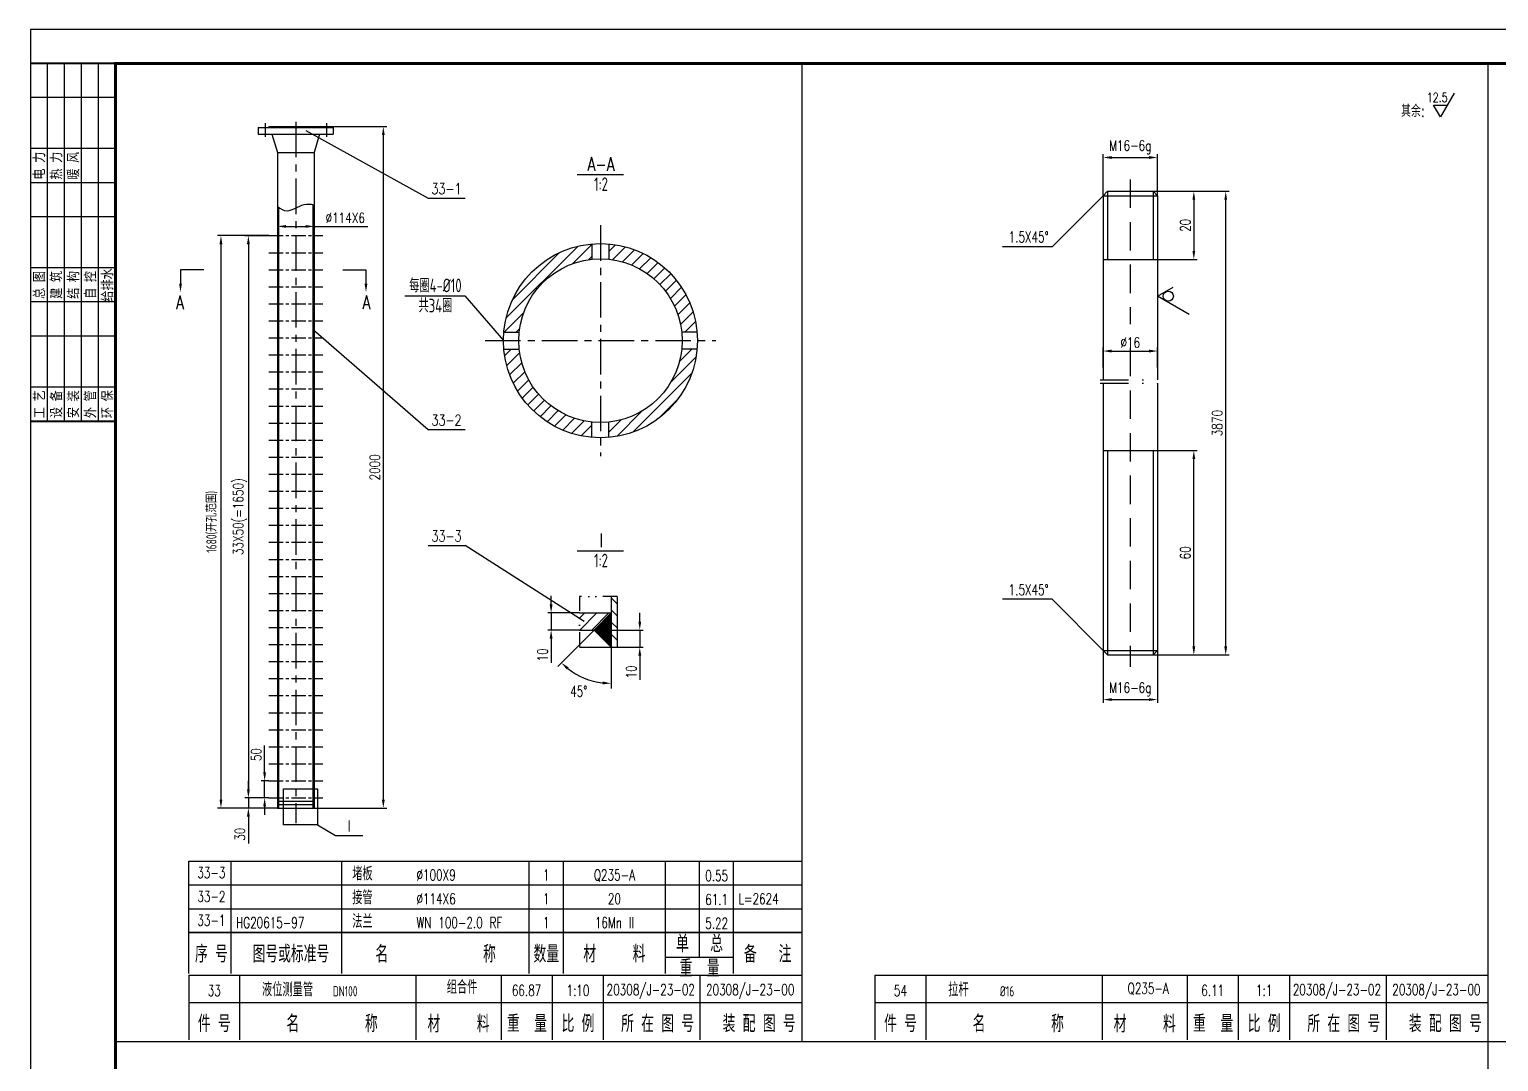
# Model space of a CAD drawing. Extents: x -28112 to -2231, y -2720 to 15724.
# Drawn here: x -14850 to -8378, y 1646 to 6190 of the extents above; entities that cross this region are included whole.
import ezdxf
from ezdxf.enums import TextEntityAlignment as Align

# ---------------------------------------------------------------- set-up
doc = ezdxf.new("R2010")
doc.units = 0
doc.header["$LTSCALE"] = 250
doc.header["$MEASUREMENT"] = 0
for name, pattern in [('CENTER', [2, 1.25, -0.25, 0.25, -0.25]), ('DASHED', [0.75, 0.5, -0.25]), ('DIVIDE', [1.25, 0.5, -0.25, 0, -0.25, 0, -0.25])]:
    doc.linetypes.add(name, pattern=pattern)
doc.layers.get('0').update_dxf_attribs({"linetype": 'CONTINUOUS'})
doc.layers.get('DEFPOINTS').update_dxf_attribs({"linetype": 'CONTINUOUS'})
for name, color, linetype in [('1', 7, 'CONTINUOUS'), ('2', 1, 'CONTINUOUS'), ('3', 7, 'CENTER'), ('4', 2, 'DASHED'), ('6', 2, 'DIVIDE')]:
    doc.layers.add(name, color=color, linetype=linetype)
doc.styles.add('HZ', font='isocp.shx', dxfattribs={"width": 0.75, "bigfont": 'hztxt.shx'})
doc.styles.add('HZ1', font='romans.shx', dxfattribs={"width": 0.7, "bigfont": 'hz1.shx'})
doc.styles.get("Standard").update_dxf_attribs({"font": 'txt.shx', "width": 0.75})
doc.styles.add('STYLE1', font='SimSun.ttf', dxfattribs={"width": 0.8})
doc.dimstyles.new('STANDARD$0', dxfattribs={"dimscale": 15, "dimtxt": 3, "dimasz": 2.5, "dimexe": 1, "dimexo": 0, "dimgap": 1, "dimtad": 1, "dimdec": 0, "dimzin": 0, "dimdsep": 46, "dimtxsty": 'Standard', "dimcen": 0.09, "dimclrd": 7, "dimclre": 7, "dimclrt": 7, "dimadec": 0, "dimazin": 0, "dimtfac": 1, "dimtdec": 0, "dimtmove": 0, "dimatfit": 2, "dimfxl": 0, "dimtolj": 1, "dimtzin": 0, "dimarcsym": 0})
doc.dimstyles.new('STANDARD$2', dxfattribs={"dimscale": 15, "dimtxt": 3.2, "dimasz": 2.5, "dimexe": 1.5, "dimexo": 0, "dimgap": 1.2, "dimtad": 2, "dimtih": 1, "dimtoh": 1, "dimdec": 0, "dimzin": 0, "dimdsep": 46, "dimtxsty": 'HZ1', "dimcen": 0, "dimclrd": 7, "dimclre": 7, "dimclrt": 7, "dimadec": 0, "dimazin": 0, "dimtfac": 1.6, "dimtdec": 0, "dimtmove": 0, "dimatfit": 0, "dimfxl": 0, "dimtolj": 1, "dimtzin": 0, "dimarcsym": 0})
pattern_1 = [(45, (-1441.07, 0), (-26.5165, 26.5165), [])]

# ---------------------------------------------------------------- blocks, each defined once
blk = doc.blocks.new('*D7')
at = {"color": 7, "linetype": 'ByBlock'}
for p, q in [((17454.6, 11031), (17629.4, 11031)), ((17614.4, 10168.5), (17614.4, 10993.5)), ((17434.6, 10131), (17629.4, 10131))]:
    blk.add_line(p, q, dxfattribs=at)
for points in [[(17608.2, 10993.5), (17620.7, 10993.5), (17614.4, 11031)], [(17608.2, 10168.5), (17620.7, 10168.5), (17614.4, 10131)]]:
    blk.add_solid(points, dxfattribs=at)
at = {"layer": 'DEFPOINTS', "color": 0, "linetype": 'ByBlock'}
for p in [(17454.6, 11031), (17614.4, 11031), (17434.6, 10131)]:
    blk.add_point(p, dxfattribs=at)
at = {"color": 7, "linetype": 'ByBlock', "insert": (17576.9, 10581), "char_height": 45, "attachment_point": 5, "rotation": 90}
blk.add_mtext('\\A1;60', dxfattribs=at)
blk = doc.blocks.new('*D183')
at = {"color": 7, "linetype": 'ByBlock'}
for p, q in [((-8459.7, 5477.5), (-8124.4, 5477.5)), ((-8139.4, 3473.6), (-8139.4, 5440)), ((-8459.7, 3436.1), (-8124.4, 3436.1))]:
    blk.add_line(p, q, dxfattribs=at)
for points in [[(-8145.6, 5440), (-8133.1, 5440), (-8139.4, 5477.5)], [(-8145.6, 3473.6), (-8133.1, 3473.6), (-8139.4, 3436.1)]]:
    blk.add_solid(points, dxfattribs=at)
at = {"layer": 'DEFPOINTS', "color": 0, "linetype": 'ByBlock'}
for p in [(-8459.7, 5477.5), (-8139.4, 5477.5), (-8459.7, 3436.1)]:
    blk.add_point(p, dxfattribs=at)
at = {"color": 7, "linetype": 'ByBlock', "insert": (-8176.9, 4456.8), "char_height": 45, "attachment_point": 5, "rotation": 90}
blk.add_mtext('\\A1;3870', dxfattribs=at)
blk = doc.blocks.new('*D176')
at = {"color": 7, "linetype": 'ByBlock'}
for p, q in [((-11429.1, 5455), (-11146.9, 5455)), ((-11161.9, 5417.5), (-11161.9, 2492.5)), ((-11466.6, 2455), (-11146.9, 2455))]:
    blk.add_line(p, q, dxfattribs=at)
for points in [[(-11168.1, 5417.5), (-11155.6, 5417.5), (-11161.9, 5455)], [(-11168.1, 2492.5), (-11155.6, 2492.5), (-11161.9, 2455)]]:
    blk.add_solid(points, dxfattribs=at)
at = {"layer": 'DEFPOINTS', "color": 0, "linetype": 'ByBlock'}
for p in [(-11429.1, 5455), (-11466.6, 2455), (-11161.9, 2455)]:
    blk.add_point(p, dxfattribs=at)
at = {"color": 7, "linetype": 'ByBlock', "insert": (-11199.4, 3955), "char_height": 45, "attachment_point": 5, "rotation": 90}
blk.add_mtext('\\A1;2000', dxfattribs=at)
blk = doc.blocks.new('*D220')
at = {"color": 7, "linetype": 'ByBlock'}
for p, q in [((-13795.3, 5282.1), (-14021.4, 5282.1)), ((-14006.4, 5244.6), (-14006.4, 2799.6)), ((-13757.8, 2762.1), (-14021.4, 2762.1))]:
    blk.add_line(p, q, dxfattribs=at)
for points in [[(-14012.6, 5244.6), (-14000.1, 5244.6), (-14006.4, 5282.1)], [(-14012.6, 2799.6), (-14000.1, 2799.6), (-14006.4, 2762.1)]]:
    blk.add_solid(points, dxfattribs=at)
at = {"layer": 'DEFPOINTS', "color": 0, "linetype": 'ByBlock'}
for p in [(-13795.3, 5282.1), (-14006.4, 2762.1), (-13757.8, 2762.1)]:
    blk.add_point(p, dxfattribs=at)
at = {"color": 7, "linetype": 'ByBlock', "insert": (-14046.1, 4022.1), "char_height": 45, "attachment_point": 5, "rotation": 90, "style": 'HZ'}
blk.add_mtext('\\A1;1680(开孔范围)', dxfattribs=at)
blk = doc.blocks.new('*D177')
at = {"color": 7, "linetype": 'ByBlock'}
for p, q in [((-15012.1, 5659), (-15117.3, 5659)), ((-15102.3, 5621.5), (-15102.3, 3221.5)), ((-15012.1, 3184), (-15117.3, 3184))]:
    blk.add_line(p, q, dxfattribs=at)
for points in [[(-15108.5, 5621.5), (-15096, 5621.5), (-15102.3, 5659)], [(-15108.5, 3221.5), (-15096, 3221.5), (-15102.3, 3184)]]:
    blk.add_solid(points, dxfattribs=at)
at = {"layer": 'DEFPOINTS', "color": 0, "linetype": 'ByBlock'}
for p in [(-15012.1, 5659), (-15102.3, 3184), (-15012.1, 3184)]:
    blk.add_point(p, dxfattribs=at)
at = {"color": 7, "linetype": 'ByBlock', "insert": (-15139.8, 4421.5), "char_height": 45, "attachment_point": 5, "rotation": 90}
blk.add_mtext('\\A1;33X50(=1650)', dxfattribs=at)
blk = doc.blocks.new('*D178')
at = {"color": 7, "linetype": 'ByBlock'}
for p, q in [((-15102.3, 3221.5), (-15102.3, 3259)), ((-15012.1, 3184), (-15117.3, 3184)), ((-15102.3, 3184), (-15102.3, 3139)), ((-14974.6, 3139), (-15117.3, 3139)), ((-15102.3, 3101.5), (-15102.3, 2983.4))]:
    blk.add_line(p, q, dxfattribs=at)
for points in [[(-15108.5, 3221.5), (-15096, 3221.5), (-15102.3, 3184)], [(-15108.5, 3101.5), (-15096, 3101.5), (-15102.3, 3139)]]:
    blk.add_solid(points, dxfattribs=at)
at = {"layer": 'DEFPOINTS', "color": 0, "linetype": 'ByBlock'}
for p in [(-15012.1, 3184), (-15102.3, 3139), (-14974.6, 3139)]:
    blk.add_point(p, dxfattribs=at)
at = {"color": 7, "linetype": 'ByBlock', "insert": (-15139.8, 3023.7), "char_height": 45, "attachment_point": 5, "rotation": 90}
blk.add_mtext('\\A1;30', dxfattribs=at)
blk = doc.blocks.new('*D179')
at = {"color": 7, "linetype": 'ByBlock'}
for p, q in [((-15030.7, 3296.5), (-15030.7, 3414.6)), ((-15012.1, 3259), (-15045.7, 3259)), ((-15030.7, 3184), (-15030.7, 3259)), ((-15012.1, 3184), (-15045.7, 3184)), ((-15030.7, 3146.5), (-15030.7, 3109))]:
    blk.add_line(p, q, dxfattribs=at)
for points in [[(-15036.9, 3296.5), (-15024.4, 3296.5), (-15030.7, 3259)], [(-15036.9, 3146.5), (-15024.4, 3146.5), (-15030.7, 3184)]]:
    blk.add_solid(points, dxfattribs=at)
at = {"layer": 'DEFPOINTS', "color": 0, "linetype": 'ByBlock'}
for p in [(-15030.7, 3259), (-15012.1, 3259), (-15012.1, 3184)]:
    blk.add_point(p, dxfattribs=at)
at = {"color": 7, "linetype": 'ByBlock', "insert": (-15068.2, 3374.3), "char_height": 45, "attachment_point": 5, "rotation": 90}
blk.add_mtext('\\A1;50', dxfattribs=at)
blk = doc.blocks.new('*D6')
at = {"color": 7, "linetype": 'ByBlock'}
for p, q in [((17214.6, 10151), (17214.6, 9919.6)), ((17454.6, 10151), (17454.6, 9919.6)), ((17252.1, 9934.6), (17417.1, 9934.6))]:
    blk.add_line(p, q, dxfattribs=at)
for points in [[(17252.1, 9940.9), (17252.1, 9928.4), (17214.6, 9934.6)], [(17417.1, 9940.9), (17417.1, 9928.4), (17454.6, 9934.6)]]:
    blk.add_solid(points, dxfattribs=at)
at = {"layer": 'DEFPOINTS', "color": 0, "linetype": 'ByBlock'}
for p in [(17214.6, 10151), (17454.6, 10151), (17454.6, 9934.6)]:
    blk.add_point(p, dxfattribs=at)
at = {"color": 7, "linetype": 'ByBlock', "insert": (17334.6, 9979.6), "char_height": 45, "attachment_point": 5}
blk.add_mtext('\\A1;M16-6g', dxfattribs=at)
blk = doc.blocks.new('*D629')
at = {"color": 7, "linetype": 'ByBlock'}
for p, q in [((-13757.8, 5412), (-13757.8, 5307.8)), ((-13595.8, 5412), (-13595.8, 5307.8)), ((-13720.3, 5322.8), (-13633.3, 5322.8)), ((-13595.8, 5322.8), (-13359.6, 5322.8))]:
    blk.add_line(p, q, dxfattribs=at)
for points in [[(-13720.3, 5329), (-13720.3, 5316.5), (-13757.8, 5322.8)], [(-13633.3, 5329), (-13633.3, 5316.5), (-13595.8, 5322.8)]]:
    blk.add_solid(points, dxfattribs=at)
at = {"layer": 'DEFPOINTS', "color": 0, "linetype": 'ByBlock'}
for p in [(-13757.8, 5412), (-13595.8, 5412), (-13595.8, 5322.8)]:
    blk.add_point(p, dxfattribs=at)
at = {"color": 7, "linetype": 'ByBlock', "insert": (-13458.9, 5360.3), "char_height": 45, "attachment_point": 5}
blk.add_mtext('\\A1;∅114X6', dxfattribs=at)
blk = doc.blocks.new('TJ4')
for p, q in [((-2000, -10500), (-2000, 0)), ((-1500, -10500), (-1500, 0)), ((-1000, -10500), (-1000, 0)), ((-500, -10500), (-500, 0)), ((0, -1000), (-2500, -1000)), ((0, -2500), (-2500, -2500)), ((0, -3500), (-2500, -3500)), ((0, -4500), (-2500, -4500)), ((0, -6000), (-2500, -6000)), ((0, -7000), (-2500, -7000)), ((0, -8000), (-2500, -8000)), ((0, -9500), (-2500, -9500))]:
    blk.add_line(p, q)
at = {"const_width": 60}
for points in [[(0, 0), (-2500, 0)], [(0, -10500), (-2500, -10500)]]:
    blk.add_lwpolyline(points, dxfattribs=at)
at = {"style": 'STYLE1', "width": 0.8}
for s, p in [('电 力', (-2250, -3000)), ('热 力', (-1750, -3000)), ('暖 风', (-1250, -3000)), ('给排水', (-250, -6500)), ('总 图', (-2250, -6500)), ('建 筑', (-1750, -6500)), ('结 构', (-1250, -6500)), ('自 控', (-750, -6500)), ('工 艺', (-2250, -10000)), ('设 备', (-1750, -10000)), ('安 装', (-1250, -10000)), ('外 管', (-750, -10000)), ('环 保', (-250, -10000))]:
    blk.add_text(s, height=300, rotation=90, dxfattribs=at).set_placement(p, align=Align.MIDDLE)
blk = doc.blocks.new('*D5')
at = {"color": 7, "linetype": 'ByBlock'}
for p, q in [((17214.6, 11396.2), (17214.6, 11483.9)), ((17252.1, 11468.9), (17417.1, 11468.9)), ((17454.6, 11396.2), (17454.6, 11483.9))]:
    blk.add_line(p, q, dxfattribs=at)
for points in [[(17252.1, 11475.2), (17252.1, 11462.7), (17214.6, 11468.9)], [(17417.1, 11475.2), (17417.1, 11462.7), (17454.6, 11468.9)]]:
    blk.add_solid(points, dxfattribs=at)
at = {"layer": 'DEFPOINTS', "color": 0, "linetype": 'ByBlock'}
for p in [(17454.6, 11468.9), (17214.6, 11396.2), (17454.6, 11396.2)]:
    blk.add_point(p, dxfattribs=at)
at = {"color": 7, "linetype": 'ByBlock', "insert": (17334.6, 11506.4), "char_height": 45, "attachment_point": 5}
blk.add_mtext('\\A1;∅16', dxfattribs=at)
blk = doc.blocks.new('*D9')
at = {"color": 7, "linetype": 'ByBlock'}
for p, q in [((17434.6, 12172.4), (17629.4, 12172.4)), ((17614.4, 12134.9), (17614.4, 11909.9)), ((17454.6, 11872.4), (17629.4, 11872.4))]:
    blk.add_line(p, q, dxfattribs=at)
for points in [[(17608.2, 12134.9), (17620.7, 12134.9), (17614.4, 12172.4)], [(17608.2, 11909.9), (17620.7, 11909.9), (17614.4, 11872.4)]]:
    blk.add_solid(points, dxfattribs=at)
at = {"layer": 'DEFPOINTS', "color": 0, "linetype": 'ByBlock'}
for p in [(17434.6, 12172.4), (17454.6, 11872.4), (17614.4, 11872.4)]:
    blk.add_point(p, dxfattribs=at)
at = {"color": 7, "linetype": 'ByBlock', "insert": (17576.9, 12022.4), "char_height": 45, "attachment_point": 5, "rotation": 90}
blk.add_mtext('\\A1;20', dxfattribs=at)
blk = doc.blocks.new('*D8')
at = {"color": 7, "linetype": 'ByBlock'}
for p, q in [((17214.6, 12152.4), (17214.6, 12336.1)), ((17252.1, 12321.1), (17417.1, 12321.1)), ((17454.6, 12152.4), (17454.6, 12336.1))]:
    blk.add_line(p, q, dxfattribs=at)
for points in [[(17252.1, 12327.3), (17252.1, 12314.8), (17214.6, 12321.1)], [(17417.1, 12327.3), (17417.1, 12314.8), (17454.6, 12321.1)]]:
    blk.add_solid(points, dxfattribs=at)
at = {"layer": 'DEFPOINTS', "color": 0, "linetype": 'ByBlock'}
for p in [(17454.6, 12321.1), (17214.6, 12152.4), (17454.6, 12152.4)]:
    blk.add_point(p, dxfattribs=at)
at = {"color": 7, "linetype": 'ByBlock', "insert": (17334.6, 12366.1), "char_height": 45, "attachment_point": 5}
blk.add_mtext('\\A1;M16-6g', dxfattribs=at)
blk = doc.blocks.new('*D180')
at = {"color": 7, "linetype": 'ByBlock'}
for p, q in [((-10921.6, 3545.9), (-11081.8, 3385.7)), ((-10846.6, 3470.9), (-10846.6, 3288.3))]:
    blk.add_line(p, q, dxfattribs=at)
blk.add_arc((-10846.6, 3620.9), 310.1, 231.93183, 263.06817, dxfattribs=at)
for points in [[(-11042, 3372.1), (-11033.7, 3381.5), (-11065.9, 3401.6)], [(-10883.6, 3319.3), (-10884.4, 3306.8), (-10846.6, 3310.8)]]:
    blk.add_solid(points, dxfattribs=at)
at = {"layer": 'DEFPOINTS', "color": 0, "linetype": 'ByBlock'}
for p in [(-10846.6, 3693), (-10846.6, 3620.9), (-10921.6, 3545.9), (-10846.6, 3470.9), (-11001.7, 3352.3)]:
    blk.add_point(p, dxfattribs=at)
at = {"color": 7, "linetype": 'ByBlock', "insert": (-10989.5, 3275.8), "char_height": 48, "attachment_point": 5, "style": 'HZ1'}
blk.add_mtext('\\A1;45°', dxfattribs=at)
blk = doc.blocks.new('*D181')
at = {"color": 7, "linetype": 'ByBlock'}
for p, q in [((-11111, 3658.4), (-11111, 3695.9)), ((-10986, 3620.9), (-11126, 3620.9)), ((-11111, 3620.9), (-11111, 3545.9)), ((-10986, 3545.9), (-11126, 3545.9)), ((-11111, 3508.4), (-11111, 3401.6))]:
    blk.add_line(p, q, dxfattribs=at)
for points in [[(-11117.3, 3658.4), (-11104.8, 3658.4), (-11111, 3620.9)], [(-11117.3, 3508.4), (-11104.8, 3508.4), (-11111, 3545.9)]]:
    blk.add_solid(points, dxfattribs=at)
at = {"layer": 'DEFPOINTS', "color": 0, "linetype": 'ByBlock'}
for p in [(-10986, 3620.9), (-11111, 3545.9), (-10986, 3545.9)]:
    blk.add_point(p, dxfattribs=at)
at = {"color": 7, "linetype": 'ByBlock', "insert": (-11148.5, 3436.3), "char_height": 45, "attachment_point": 5, "rotation": 90}
blk.add_mtext('\\A1;10', dxfattribs=at)
blk = doc.blocks.new('*D182')
at = {"color": 7, "linetype": 'ByBlock'}
for p, q in [((-10720.5, 3583.4), (-10720.5, 3620.9)), ((-10921.6, 3545.9), (-10705.5, 3545.9)), ((-10720.5, 3545.9), (-10720.5, 3470.9)), ((-10846.6, 3470.9), (-10705.5, 3470.9)), ((-10720.5, 3433.4), (-10720.5, 3326.6))]:
    blk.add_line(p, q, dxfattribs=at)
for points in [[(-10726.7, 3583.4), (-10714.2, 3583.4), (-10720.5, 3545.9)], [(-10726.7, 3433.4), (-10714.2, 3433.4), (-10720.5, 3470.9)]]:
    blk.add_solid(points, dxfattribs=at)
at = {"layer": 'DEFPOINTS', "color": 0, "linetype": 'ByBlock'}
for p in [(-10921.6, 3545.9), (-10846.6, 3470.9), (-10720.5, 3470.9)]:
    blk.add_point(p, dxfattribs=at)
at = {"color": 7, "linetype": 'ByBlock', "insert": (-10758, 3361.3), "char_height": 45, "attachment_point": 5, "rotation": 90}
blk.add_mtext('\\A1;10', dxfattribs=at)

msp = doc.modelspace()

# ---------------------------------------------------------------- hatches: boundary and pattern name
at = {"layer": '1'}
h = msp.add_hatch(dxfattribs=at)
h.set_pattern_fill('ANSI31', color=0, scale=300, style=0)
h.set_pattern_definition(pattern_1)
h.paths.add_polyline_path([(-12760.7, 4857.3), (-12692.9, 4857.3, -0.354323), (-12372.3, 5177.8), (-12372.3, 5245.6, 0.36365)])
h.paths.add_polyline_path([(-11976.8, 4857.3), (-11909, 4857.3, 0.36365), (-12297.3, 5245.6), (-12297.3, 5177.8, -0.354323)])
h.paths.add_polyline_path([(-12297.3, 4461.7), (-12297.3, 4393.9, 0.36365), (-11909, 4782.3), (-11976.8, 4782.3, -0.354323)])
h.paths.add_polyline_path([(-12692.9, 4782.3), (-12760.7, 4782.3, 0.36365), (-12372.3, 4393.9), (-12372.3, 4461.7, -0.354323)])
h = msp.add_hatch(dxfattribs=at)
h.set_pattern_fill('ANSI31', color=0, scale=300, angle=90, style=0)
h.set_pattern_definition([(135, (-1441.07, 0), (-26.5165, -26.5165), [])])
h.paths.add_polyline_path([(-12287.6, 3470.9), (-12261.4, 3470.9), (-12261.4, 3693), (-12287.6, 3693)])
h = msp.add_hatch(dxfattribs=at)
h.set_pattern_fill('ANSI31', color=0, scale=300, style=0)
h.set_pattern_definition(pattern_1)
h.paths.add_polyline_path([(-12427, 3620.9), (-12427, 3545.9), (-12362.6, 3545.9), (-12287.6, 3620.9)])
h = msp.add_hatch(dxfattribs=at)
h.set_pattern_fill('ANSI37', color=0, scale=15, angle=90, style=0)
h.set_pattern_definition([(135, (-1441.071, 0), (-1.3258252, -1.3258252), []), (225, (-1441.071, 0), (1.3258252, -1.3258252), [])])
h.paths.add_polyline_path([(-12287.6, 3620.9), (-12362.6, 3545.9), (-12287.6, 3470.9)])

# ---------------------------------------------------------------- linework, layer by layer
for p, q in [((-2230.7, 6190.1), (-14845.7, 6190.1)), ((-14845.7, 6190.1), (-14845.7, -2719.9))]:
    msp.add_line(p, q)
at = {"color": 7, "linetype": 'ByBlock'}
for p, q in [((-14184.6, 5132.1), (-14184.6, 5071.1)), ((-13367.5, 5132.1), (-13367.5, 5071.1))]:
    msp.add_line(p, q, dxfattribs=at)
at = {"const_width": 13.5}
msp.add_lwpolyline([(-2380.7, -2569.9), (-2380.7, 6040.1), (-14470.7, 6040.1), (-14470.7, -2569.9)], dxfattribs=at)
at = {"color": 7, "linetype": 'ByBlock'}
for points in [[(-14190.8, 5071.1), (-14178.3, 5071.1), (-14184.6, 5033.6)], [(-13361.3, 5071.1), (-13373.8, 5071.1), (-13367.5, 5033.6)]]:
    msp.add_solid(points, dxfattribs=at)
at = {"layer": '1', "color": 1}
for p, q in [((-11448.2, 6040.1), (-11448.2, 1735.1)), ((-8425.7, 6040.1), (-8425.7, -2569.9)), ((-12372.3, 5245.6), (-12372.3, 5177.8)), ((-12297.3, 5245.6), (-12297.3, 5177.8)), ((-12760.7, 4857.3), (-12692.9, 4857.3)), ((-11909, 4857.3), (-11976.8, 4857.3)), ((-12760.7, 4782.3), (-12692.9, 4782.3)), ((-11909, 4782.3), (-11976.8, 4782.3)), ((-12372.3, 4393.9), (-12372.3, 4461.7)), ((-12297.3, 4393.9), (-12297.3, 4461.7)), ((-14470.7, 1735.1), (-2380.7, 1735.1))]:
    msp.add_line(p, q, dxfattribs=at)
at = {"layer": '1', "color": 0, "linetype": 'CENTER', "ltscale": 0.5}
for p, q in [((-13676.8, 5783.3), (-13676.8, 2695.6)), ((-12334.8, 5327.6), (-12334.8, 4311.9)), ((-12842.7, 4819.8), (-11827, 4819.8))]:
    msp.add_line(p, q, dxfattribs=at)
at = {"layer": '1', "color": 0}
for p, q in [((-13632.3, 5745.5), (-13093.7, 5447.3)), ((-14081.9, 5132.1), (-14184.6, 5132.1)), ((-13470.2, 5132.1), (-13367.5, 5132.1)), ((-13196.1, 5017.2), (-12931.5, 5017.2)), ((-12931.5, 5017.2), (-12762.3, 4819.8)), ((-13598.6, 4867.3), (-13093.7, 4428.4)), ((-12406.4, 3583.8), (-12931.1, 3918.1)), ((-13581.8, 2687.9), (-13501.4, 2641.5)), ((-13501.4, 2641.5), (-13381.4, 2641.5))]:
    msp.add_line(p, q, dxfattribs=at)
at = {"layer": '1'}
for p, q in [((-10120.7, 5457.5), (-10345.7, 5232.5)), ((-10100.7, 5477.5), (-10100.7, 5177.5)), ((-9900.7, 5477.5), (-9900.7, 5177.5)), ((-10345.7, 5232.5), (-10563.5, 5232.5)), ((-9880.7, 5015.4), (-9811.5, 5055.4)), ((-9742.2, 4935.4), (-9880.7, 5015.4)), ((-10100.7, 4336.1), (-10100.7, 3436.1)), ((-9900.7, 4336.1), (-9900.7, 3436.1)), ((-10345.7, 3681.1), (-10563.5, 3681.1)), ((-10120.7, 3456.1), (-10345.7, 3681.1)), ((-14148.2, 2528.6), (-11448.2, 2528.6)), ((-13961.1, 2033.6), (-13961.1, 2528.6)), ((-13473.2, 2033.6), (-13473.2, 2528.6)), ((-12648.2, 2033.6), (-12648.2, 2528.6)), ((-12498.2, 2033.6), (-12498.2, 2528.6)), ((-12048.2, 2033.6), (-12048.2, 2528.6)), ((-11898.2, 2213.6), (-11898.2, 2528.6)), ((-11748.2, 2033.6), (-11748.2, 2528.6)), ((-14148.2, 2423.6), (-11448.2, 2423.6)), ((-14148.2, 2318.6), (-11448.2, 2318.6)), ((-14148.2, 2213.6), (-11448.2, 2213.6)), ((-11898.2, 2105.2), (-11898.2, 2213.6)), ((-12048.2, 2105.2), (-11748.2, 2105.2)), ((-13923.2, 1741.8), (-13923.2, 2026.9)), ((-13146.1, 1741.8), (-13146.1, 2026.9)), ((-12771.1, 1741.8), (-12771.1, 2026.9)), ((-12546.1, 1741.8), (-12546.1, 2026.9)), ((-12321.1, 1741.8), (-12321.1, 2026.9)), ((-11895.5, 1741.8), (-11895.5, 2026.9)), ((-10900.7, 1741.8), (-10900.7, 2026.9)), ((-10123.6, 1741.8), (-10123.6, 2026.9)), ((-9748.6, 1741.8), (-9748.6, 2026.9)), ((-9523.6, 1741.8), (-9523.6, 2026.9)), ((-9298.6, 1741.8), (-9298.6, 2026.9)), ((-8873, 1741.8), (-8873, 2026.9))]:
    msp.add_line(p, q, dxfattribs=at)
at = {"layer": '1', "color": 0, "linetype": 'CENTER', "ltscale": 0.2}
for p, q in [((-13795.3, 5282.1), (-13558.3, 5282.1)), ((-13795.3, 5207.1), (-13558.3, 5207.1)), ((-13795.3, 5132.1), (-13558.3, 5132.1)), ((-13795.3, 5057.1), (-13558.3, 5057.1)), ((-13795.3, 4982.1), (-13558.3, 4982.1)), ((-13795.3, 4907.1), (-13558.3, 4907.1)), ((-13795.3, 4832.1), (-13558.3, 4832.1)), ((-13795.3, 4757.1), (-13558.3, 4757.1)), ((-13795.3, 4682.1), (-13558.3, 4682.1)), ((-13795.3, 4607.1), (-13558.3, 4607.1)), ((-13795.3, 4532.1), (-13558.3, 4532.1)), ((-13795.3, 4457.1), (-13558.3, 4457.1)), ((-13795.3, 4382.1), (-13558.3, 4382.1)), ((-13795.3, 4307.1), (-13558.3, 4307.1)), ((-13795.3, 4232.1), (-13558.3, 4232.1)), ((-13795.3, 4157.1), (-13558.3, 4157.1)), ((-13795.3, 4082.1), (-13558.3, 4082.1)), ((-13795.3, 4007.1), (-13558.3, 4007.1)), ((-13795.3, 3932.1), (-13558.3, 3932.1)), ((-13795.3, 3857.1), (-13558.3, 3857.1)), ((-13795.3, 3782.1), (-13558.3, 3782.1)), ((-13795.3, 3707.1), (-13558.3, 3707.1)), ((-13795.3, 3632.1), (-13558.3, 3632.1)), ((-13795.3, 3557.1), (-13558.3, 3557.1)), ((-13795.3, 3482.1), (-13558.3, 3482.1)), ((-13795.3, 3407.1), (-13558.3, 3407.1)), ((-13795.3, 3332.1), (-13558.3, 3332.1)), ((-13795.3, 3257.1), (-13558.3, 3257.1)), ((-13795.3, 3182.1), (-13558.3, 3182.1)), ((-13795.3, 3107.1), (-13558.3, 3107.1)), ((-13795.3, 3032.1), (-13558.3, 3032.1)), ((-13795.3, 2957.1), (-13558.3, 2957.1)), ((-13795.3, 2882.1), (-13558.3, 2882.1)), ((-13795.3, 2807.1), (-13558.3, 2807.1))]:
    msp.add_line(p, q, dxfattribs=at)
at = {"layer": '1'}
msp.add_lwpolyline([(-8574.6, 5908.7), (-8634.6, 5804.8), (-8664.6, 5856.7), (-8604.6, 5856.7)], dxfattribs=at)
at = {"layer": '1', "color": 0, "linetype": 'DIVIDE', "ltscale": 0.5}
msp.add_lwpolyline([(-12261.4, 3693), (-12427, 3693), (-12427, 3470.9)], dxfattribs=at)
at = {"layer": '1', "color": 0}
msp.add_lwpolyline([(-13730.4, 2846.2), (-13581.8, 2846.2), (-13581.8, 2687.9), (-13730.4, 2687.9)], close=True, dxfattribs=at)
at = {"layer": '1', "color": 1}
for radius in [427.5, 360]:
    msp.add_circle((-12334.8, 4819.8), radius, dxfattribs=at)
at = {"layer": '1'}
msp.add_circle((-9833.4, 5015.4), 22.4, dxfattribs=at)
at = {"layer": '1', "color": 0}
msp.add_open_spline([(-13757.8, 5410.4), (-13744, 5399.8), (-13706.7, 5379.2), (-13650.9, 5424.4), (-13610.5, 5421.6), (-13595.8, 5417.8)], degree=3, knots=[18.303468, 18.303468, 18.303468, 18.303468, 50.692737, 104.158021, 134.573924, 134.573924, 134.573924, 134.573924], dxfattribs=at)
at = {"layer": '2'}
for p, q in [((-13795.3, 5762.1), (-13558.3, 5762.1)), ((-13795.3, 5762.1), (-13795.3, 5757.6)), ((-13558.3, 5762.1), (-13558.3, 5757.6)), ((-13841.8, 5757.6), (-13511.8, 5757.6)), ((-13841.8, 5757.6), (-13841.8, 5729.1)), ((-13841.8, 5729.1), (-13511.8, 5729.1)), ((-13781.8, 5729.1), (-13757.8, 5648.1)), ((-13571.8, 5729.1), (-13595.8, 5648.1)), ((-13511.8, 5757.6), (-13511.8, 5729.1)), ((-13757.8, 5648.1), (-13757.8, 2762.1)), ((-13757.8, 5648.1), (-13595.8, 5648.1)), ((-13595.8, 5648.1), (-13595.8, 2762.1)), ((-12437.2, 5551.3), (-12233.1, 5551.3)), ((-13093.7, 5447.3), (-12931.1, 5447.3)), ((-10100.7, 5477.5), (-10120.7, 5457.5)), ((-10120.7, 5457.5), (-10120.7, 4648)), ((-10120.7, 5457.5), (-9880.7, 5457.5)), ((-10100.7, 5477.5), (-9900.7, 5477.5)), ((-9900.7, 5477.5), (-9880.7, 5457.5)), ((-9880.7, 5457.5), (-9880.7, 4648)), ((-13752.6, 5406.5), (-13752.6, 2762.1)), ((-13601.1, 5419.1), (-13601.1, 2762.1)), ((-13757.8, 5289.6), (-13752.6, 5289.6)), ((-13757.8, 5274.6), (-13752.6, 5274.6)), ((-13601.1, 5289.6), (-13595.8, 5289.6)), ((-13601.1, 5274.6), (-13595.8, 5274.6)), ((-13757.8, 5214.6), (-13752.6, 5214.6)), ((-13757.8, 5199.6), (-13752.6, 5199.6)), ((-13601.1, 5214.6), (-13595.8, 5214.6)), ((-13601.1, 5199.6), (-13595.8, 5199.6)), ((-10120.7, 5177.5), (-9880.7, 5177.5)), ((-13757.8, 5139.6), (-13752.6, 5139.6)), ((-13757.8, 5124.6), (-13752.6, 5124.6)), ((-13601.1, 5139.6), (-13595.8, 5139.6)), ((-13601.1, 5124.6), (-13595.8, 5124.6)), ((-13757.8, 5064.6), (-13752.6, 5064.6)), ((-13757.8, 5049.6), (-13752.6, 5049.6)), ((-13601.1, 5064.6), (-13595.8, 5064.6)), ((-13601.1, 5049.6), (-13595.8, 5049.6)), ((-13757.8, 4989.6), (-13752.6, 4989.6)), ((-13601.1, 4989.6), (-13595.8, 4989.6)), ((-13757.8, 4974.6), (-13752.6, 4974.6)), ((-13601.1, 4974.6), (-13595.8, 4974.6)), ((-13757.8, 4914.6), (-13752.6, 4914.6)), ((-13757.8, 4899.6), (-13752.6, 4899.6)), ((-13601.1, 4914.6), (-13595.8, 4914.6)), ((-13601.1, 4899.6), (-13595.8, 4899.6)), ((-13757.8, 4839.6), (-13752.6, 4839.6)), ((-13757.8, 4824.6), (-13752.6, 4824.6)), ((-13601.1, 4839.6), (-13595.8, 4839.6)), ((-13601.1, 4824.6), (-13595.8, 4824.6)), ((-13757.8, 4764.6), (-13752.6, 4764.6)), ((-13757.8, 4749.6), (-13752.6, 4749.6)), ((-13601.1, 4764.6), (-13595.8, 4764.6)), ((-13601.1, 4749.6), (-13595.8, 4749.6)), ((-13757.8, 4689.6), (-13752.6, 4689.6)), ((-13757.8, 4674.6), (-13752.6, 4674.6)), ((-13601.1, 4689.6), (-13595.8, 4689.6)), ((-13601.1, 4674.6), (-13595.8, 4674.6)), ((-13757.8, 4614.6), (-13752.6, 4614.6)), ((-13757.8, 4599.6), (-13752.6, 4599.6)), ((-13601.1, 4614.6), (-13595.8, 4614.6)), ((-13601.1, 4599.6), (-13595.8, 4599.6)), ((-10120.7, 4632.3), (-10120.7, 3456.1)), ((-9880.7, 4632.3), (-9880.7, 3456.1)), ((-13757.8, 4539.6), (-13752.6, 4539.6)), ((-13601.1, 4539.6), (-13595.8, 4539.6)), ((-13757.8, 4524.6), (-13752.6, 4524.6)), ((-13601.1, 4524.6), (-13595.8, 4524.6)), ((-13757.8, 4464.6), (-13752.6, 4464.6)), ((-13757.8, 4449.6), (-13752.6, 4449.6)), ((-13601.1, 4464.6), (-13595.8, 4464.6)), ((-13601.1, 4449.6), (-13595.8, 4449.6)), ((-13093.7, 4428.4), (-12931.1, 4428.4)), ((-13757.8, 4389.6), (-13752.6, 4389.6)), ((-13757.8, 4374.6), (-13752.6, 4374.6)), ((-13601.1, 4389.6), (-13595.8, 4389.6)), ((-13601.1, 4374.6), (-13595.8, 4374.6)), ((-10120.7, 4336.1), (-9880.7, 4336.1)), ((-13757.8, 4314.6), (-13752.6, 4314.6)), ((-13757.8, 4299.6), (-13752.6, 4299.6)), ((-13601.1, 4314.6), (-13595.8, 4314.6)), ((-13601.1, 4299.6), (-13595.8, 4299.6)), ((-13757.8, 4239.6), (-13752.6, 4239.6)), ((-13757.8, 4224.6), (-13752.6, 4224.6)), ((-13601.1, 4239.6), (-13595.8, 4239.6)), ((-13601.1, 4224.6), (-13595.8, 4224.6)), ((-13757.8, 4164.6), (-13752.6, 4164.6)), ((-13757.8, 4149.6), (-13752.6, 4149.6)), ((-13601.1, 4164.6), (-13595.8, 4164.6)), ((-13601.1, 4149.6), (-13595.8, 4149.6)), ((-13757.8, 4089.6), (-13752.6, 4089.6)), ((-13601.1, 4089.6), (-13595.8, 4089.6)), ((-13757.8, 4074.6), (-13752.6, 4074.6)), ((-13757.8, 4014.6), (-13752.6, 4014.6)), ((-13601.1, 4074.6), (-13595.8, 4074.6)), ((-13601.1, 4014.6), (-13595.8, 4014.6)), ((-13757.8, 3999.6), (-13752.6, 3999.6)), ((-13601.1, 3999.6), (-13595.8, 3999.6)), ((-13757.8, 3939.6), (-13752.6, 3939.6)), ((-13757.8, 3924.6), (-13752.6, 3924.6)), ((-13601.1, 3939.6), (-13595.8, 3939.6)), ((-13601.1, 3924.6), (-13595.8, 3924.6)), ((-13093.7, 3918.1), (-12931.1, 3918.1)), ((-12437.2, 3894.9), (-12233.1, 3894.9)), ((-13757.8, 3864.6), (-13752.6, 3864.6)), ((-13757.8, 3849.6), (-13752.6, 3849.6)), ((-13601.1, 3864.6), (-13595.8, 3864.6)), ((-13601.1, 3849.6), (-13595.8, 3849.6)), ((-13757.8, 3789.6), (-13752.6, 3789.6)), ((-13757.8, 3774.6), (-13752.6, 3774.6)), ((-13601.1, 3789.6), (-13595.8, 3789.6)), ((-13601.1, 3774.6), (-13595.8, 3774.6)), ((-13757.8, 3714.6), (-13752.6, 3714.6)), ((-13757.8, 3699.6), (-13752.6, 3699.6)), ((-13601.1, 3714.6), (-13595.8, 3714.6)), ((-13601.1, 3699.6), (-13595.8, 3699.6)), ((-12287.6, 3693), (-12287.6, 3470.9)), ((-12261.4, 3693), (-12261.4, 3470.9)), ((-13757.8, 3639.6), (-13752.6, 3639.6)), ((-13757.8, 3624.6), (-13752.6, 3624.6)), ((-13601.1, 3639.6), (-13595.8, 3639.6)), ((-13601.1, 3624.6), (-13595.8, 3624.6)), ((-13757.8, 3564.6), (-13752.6, 3564.6)), ((-13601.1, 3564.6), (-13595.8, 3564.6)), ((-12427, 3620.9), (-12287.6, 3620.9)), ((-12287.6, 3620.9), (-12362.6, 3545.9)), ((-13757.8, 3549.6), (-13752.6, 3549.6)), ((-13601.1, 3549.6), (-13595.8, 3549.6)), ((-12427, 3545.9), (-12362.6, 3545.9)), ((-12362.6, 3545.9), (-12287.6, 3470.9)), ((-13757.8, 3489.6), (-13752.6, 3489.6)), ((-13757.8, 3474.6), (-13752.6, 3474.6)), ((-13601.1, 3489.6), (-13595.8, 3489.6)), ((-13601.1, 3474.6), (-13595.8, 3474.6)), ((-12427, 3470.9), (-12261.4, 3470.9)), ((-10120.7, 3456.1), (-9880.7, 3456.1)), ((-10100.7, 3436.1), (-10120.7, 3456.1)), ((-10100.7, 3436.1), (-9900.7, 3436.1)), ((-9900.7, 3436.1), (-9880.7, 3456.1)), ((-13757.8, 3414.6), (-13752.6, 3414.6)), ((-13757.8, 3399.6), (-13752.6, 3399.6)), ((-13601.1, 3414.6), (-13595.8, 3414.6)), ((-13601.1, 3399.6), (-13595.8, 3399.6)), ((-13757.8, 3339.6), (-13752.6, 3339.6)), ((-13757.8, 3324.6), (-13752.6, 3324.6)), ((-13601.1, 3339.6), (-13595.8, 3339.6)), ((-13601.1, 3324.6), (-13595.8, 3324.6)), ((-13757.8, 3264.6), (-13752.6, 3264.6)), ((-13757.8, 3249.6), (-13752.6, 3249.6)), ((-13601.1, 3264.6), (-13595.8, 3264.6)), ((-13601.1, 3249.6), (-13595.8, 3249.6)), ((-13757.8, 3189.6), (-13752.6, 3189.6)), ((-13757.8, 3174.6), (-13752.6, 3174.6)), ((-13601.1, 3189.6), (-13595.8, 3189.6)), ((-13601.1, 3174.6), (-13595.8, 3174.6)), ((-13757.8, 3114.6), (-13752.6, 3114.6)), ((-13601.1, 3114.6), (-13595.8, 3114.6)), ((-13757.8, 3099.6), (-13752.6, 3099.6)), ((-13601.1, 3099.6), (-13595.8, 3099.6)), ((-13757.8, 3039.6), (-13752.6, 3039.6)), ((-13757.8, 3024.6), (-13752.6, 3024.6)), ((-13601.1, 3039.6), (-13595.8, 3039.6)), ((-13601.1, 3024.6), (-13595.8, 3024.6)), ((-13757.8, 2964.6), (-13752.6, 2964.6)), ((-13757.8, 2949.6), (-13752.6, 2949.6)), ((-13601.1, 2964.6), (-13595.8, 2964.6)), ((-13601.1, 2949.6), (-13595.8, 2949.6)), ((-13757.8, 2889.6), (-13752.6, 2889.6)), ((-13757.8, 2874.6), (-13752.6, 2874.6)), ((-13601.1, 2889.6), (-13595.8, 2889.6)), ((-13601.1, 2874.6), (-13595.8, 2874.6)), ((-13757.8, 2814.6), (-13752.6, 2814.6)), ((-13757.8, 2799.6), (-13752.6, 2799.6)), ((-13752.6, 2792.1), (-13601.1, 2792.1)), ((-13601.1, 2814.6), (-13595.8, 2814.6)), ((-13601.1, 2799.6), (-13595.8, 2799.6)), ((-13757.8, 2762.1), (-13595.8, 2762.1)), ((-13752.6, 2777.1), (-13601.1, 2777.1)), ((-14148.2, 2033.6), (-14148.2, 2528.6)), ((-11448.2, 2213.6), (-14148.2, 2213.6)), ((-14148.2, 2026.9), (-14148.2, 1741.8)), ((-14148.2, 2026.8), (-11448.2, 2026.8)), ((-14148.2, 2026.8), (-11448.2, 2026.8)), ((-14146.5, 2026.8), (-11448.2, 2026.8)), ((-11125.7, 2026.9), (-11125.7, 1741.8)), ((-11125.7, 2026.8), (-8425.7, 2026.8)), ((-11125.7, 2026.8), (-8425.7, 2026.8)), ((-11124, 2026.8), (-8425.7, 2026.8)), ((-14148.2, 1906.8), (-11448.2, 1906.8)), ((-11125.7, 1906.8), (-8425.7, 1906.8))]:
    msp.add_line(p, q, dxfattribs=at)
at = {"layer": '3'}
for p, q in [((-13811.8, 5777.7), (-13811.8, 5717.2)), ((-13541.8, 5777.7), (-13541.8, 5717.2))]:
    msp.add_line(p, q, dxfattribs=at)
at = {"layer": '4'}
for p, q in [((-10000.7, 5529.6), (-10000.7, 4893)), ((-10000.7, 4788.2), (-10000.7, 3383.5))]:
    msp.add_line(p, q, dxfattribs=at)
at = {"layer": '6'}
for p, q in [((-10133.8, 4648), (-9868.4, 4648)), ((-10133.8, 4632.3), (-9868.4, 4632.3))]:
    msp.add_line(p, q, dxfattribs=at)

# ---------------------------------------------------------------- block references
at = {"xscale": 0.15, "yscale": 0.15, "zscale": 0.15}
msp.add_blockref('TJ4', (-14470.7, 6040.1), dxfattribs=at)

# ---------------------------------------------------------------- texts
at = {"layer": '1'}
for s, height, style, width, p in [('12.5', 40.8, 'HZ1', 0.75, (-8649.1, 5870.1)), ('1:2', 60, 'HZ', 0.75, (-12332.3, 5478.6)), ('1.5X45%%d', 48, 'HZ1', 0.7, (-10448.8, 5252)), ('每圈4-%%C10', 60, 'HZ', 0.75, (-13061.7, 5032.9)), ('共34圈', 60, 'HZ', 0.75, (-13061.7, 4944.4)), ('1:2', 60, 'HZ', 0.75, (-12332.3, 3822.1)), ('1.5X45%%d', 48, 'HZ1', 0.7, (-10448.8, 3698.8)), ('组合件', 60, 'HZ', 0.75, (-12944.4, 1944.2))]:
    msp.add_text(s, height=height, dxfattribs=dict(at, style=style, width=width)).set_placement(p, align=Align.CENTER)
at = {"layer": '1', "style": 'HZ1', "width": 0.75}
msp.add_text('其余:', height=52.8, dxfattribs=at).set_placement((-8704.2, 5804.8), align=Align.RIGHT)
at = {"layer": '1'}
for s, height, width, p in [('A-A', 60, 0.75, (-12332.3, 5567)), ('I', 60, 0.75, (-12332.3, 3910.6)), ('33-3', 48, 0.7, (-14048.3, 2453.6)), ('1', 48, 0.7, (-12573.2, 2443.5)), ('Q235-A', 48, 0.7, (-12273.2, 2443.5)), ('33-2', 48, 0.7, (-14048.3, 2348.6)), ('1', 48, 0.7, (-12573.2, 2338.5)), ('20', 48, 0.7, (-12273.2, 2338.5)), ('33-1', 48, 0.7, (-14048.3, 2243.6)), ('1', 48, 0.7, (-12573.2, 2233.5)), ('16Mn II', 48, 0.7, (-12273.2, 2233.5)), ('33', 48, 0.7, (-14035.7, 1934.5)), ('54', 48, 0.7, (-11013.2, 1934.5)), ('Q235-A', 48, 0.7, (-9921.9, 1944.2))]:
    msp.add_text(s, height=height, dxfattribs=dict(at, width=width)).set_placement(p, align=Align.CENTER)
for s, height, width, p in [('33-1', 48, 0.75, (-13012.9, 5488.7)), ('A', 60, 0.75, (-14187.1, 4988.8)), ('A', 60, 0.75, (-13365.7, 4988.8)), ('33-2', 48, 0.75, (-13012.9, 4469.7)), ('33-3', 48, 0.75, (-13012.9, 3959.5)), ('I', 48, 0.75, (-13441.4, 2682.8)), ('0.55', 48, 0.7, (-11822.6, 2464.6)), ('61.1', 48, 0.7, (-11822.6, 2359.6)), ('5.22', 48, 0.7, (-11822.6, 2254.6)), ('66.87', 48, 0.7, (-12660.3, 1959.3)), ('1:10', 48, 0.7, (-12433.6, 1959.3)), ('20308/J-23-02', 48, 0.7, (-12113.1, 1959.3)), ('20308/J-23-00', 48, 0.7, (-11675.1, 1959.3)), ('6.11', 48, 0.7, (-9637.8, 1959.3)), ('1:1', 48, 0.7, (-9411.1, 1959.3)), ('20308/J-23-02', 48, 0.7, (-9090.6, 1959.3)), ('20308/J-23-00', 48, 0.7, (-8652.6, 1959.3))]:
    msp.add_text(s, height=height, dxfattribs=dict(at, width=width)).set_placement(p, align=Align.MIDDLE)
at = {"layer": '1', "style": 'HZ', "width": 0.75}
for s, height, p in [('堵板', 60, (-13428.2, 2443.5)), ('接管', 60, (-13428.2, 2338.5)), ('法兰', 60, (-13428.2, 2233.5)), ('液位测量管', 60, (-13825.5, 1933.3)), ('DN100', 45, (-13513.7, 1933.3)), ('拉杆', 60, (-10803, 1933.3)), ('%%C16', 45, (-10575.4, 1933.3))]:
    msp.add_text(s, height=height, dxfattribs=at).set_placement(p)
at = {"layer": '1', "width": 0.7}
for s, p in [('%%c100X9', (-13145.2, 2443.5)), ('%%c114X6', (-13145.2, 2338.5)), ('L=2624', (-11726.8, 2338.5)), ('HG20615-97', (-13939.8, 2233.5)), ('WN 100-2.0 RF', (-13145.2, 2233.5))]:
    msp.add_text(s, height=48, dxfattribs=at).set_placement(p)
at = {"layer": '1', "style": 'HZ', "width": 0.75}
for s, p in [('单', (-11973.2, 2168.6)), ('总', (-11823.2, 2168.6)), ('序 号', (-14048.3, 2123.6)), ('图号或标准号', (-13698.2, 2123.6)), ('名             称', (-13060.7, 2123.6)), ('数量', (-12573.2, 2123.6)), ('材     料', (-12273.2, 2123.6)), ('备   注', (-11598.2, 2123.6)), ('重  量', (-11898.2, 2060.2)), ('件 号', (-14035.7, 1816.8)), ('名         称', (-13516.8, 1816.8)), ('材     料', (-12959.9, 1815.5)), ('重  量', (-12658.6, 1816.8)), ('比 例', (-12433.6, 1816.8)), ('所 在 图 号', (-12083, 1816.8)), ('装 配 图 号', (-11635.7, 1816.8)), ('件 号', (-11013.2, 1816.8)), ('名         称', (-10494.3, 1816.8)), ('材     料', (-9937.4, 1815.5)), ('重  量', (-9636.1, 1816.8)), ('比 例', (-9411.1, 1816.8)), ('所 在 图 号', (-9060.5, 1816.8)), ('装 配 图 号', (-8613.2, 1816.8))]:
    msp.add_text(s, height=75, dxfattribs=at).set_placement(p, align=Align.MIDDLE)

# ---------------------------------------------------------------- dimensions: what is measured, and where the dimension line sits
at = {"layer": '1', "color": 0}
for base, p1, p2, text, picture, middle, set_off in [((-13291.1, 2762.1), (-13558.3, 5762.1), (-13595.8, 2762.1), '2000', '*D176', (-13328.6, 4262.1), (-2129.2, 307)), ((-13885.5, 2807.1), (-13795.3, 5282.1), (-13795.3, 2807.1), '33X50(=1650)', '*D177', (-13923, 4044.6), (1216.8, -377)), ((-12552.1, 3545.9), (-12427, 3620.9), (-12427, 3545.9), '10', '*D181', (-12589.6, 3436.3), (-1441.1, 0)), ((-12161.5, 3470.9), (-12362.6, 3545.9), (-12287.6, 3470.9), '10', '*D182', (-12199, 3361.3), (-1441.1, 0)), ((-13813.9, 2882.1), (-13795.3, 2807.1), (-13795.3, 2882.1), '50', '*D179', (-13851.4, 2997.4), (1216.8, -377)), ((-13885.5, 2762.1), (-13795.3, 2807.1), (-13757.8, 2762.1), '30', '*D178', (-13923, 2646.7), (1216.8, -377))]:
    dim = msp.add_linear_dim(base=base, p1=p1, p2=p2, angle=90, text=text, dimstyle='STANDARD$0', dxfattribs=at)
    dim.commit()
    dim.dimension.update_dxf_attribs({"geometry": picture, "text_midpoint": middle, "insert": set_off})
at = {"layer": '1'}
for base, p1, p2, text, picture, middle in [((-9880.7, 5626.1), (-10120.7, 5457.5), (-9880.7, 5457.5), 'M16-6g', '*D8', (-10000.7, 5671.1)), ((-9880.7, 4774), (-10120.7, 4701.3), (-9880.7, 4701.3), '%%C16', '*D5', (-10000.7, 4811.5)), ((-9880.7, 3239.7), (-10120.7, 3456.1), (-9880.7, 3456.1), 'M16-6g', '*D6', (-10000.7, 3284.7))]:
    dim = msp.add_linear_dim(base=base, p1=p1, p2=p2, text=text, dimstyle='STANDARD$0', dxfattribs=at)
    dim.commit()
    dim.dimension.update_dxf_attribs({"geometry": picture, "text_midpoint": middle, "insert": (-27335.4, -6694.9)})
for base, p1, p2, text, picture, middle, set_off in [((-9580.4, 5477.5), (-9900.7, 3436.1), (-9900.7, 5477.5), '3870', '*D183', (-9617.9, 4456.8), (-1441.1, 0)), ((-9720.9, 5177.5), (-9900.7, 5477.5), (-9880.7, 5177.5), '20', '*D9', (-9758.4, 5327.5), (-27335.4, -6694.9)), ((-9720.9, 4336.1), (-9900.7, 3436.1), (-9880.7, 4336.1), '60', '*D7', (-9758.4, 3886.1), (-27335.4, -6694.9))]:
    dim = msp.add_linear_dim(base=base, p1=p1, p2=p2, angle=90, text=text, dimstyle='STANDARD$0', dxfattribs=at)
    dim.commit()
    dim.dimension.update_dxf_attribs({"geometry": picture, "text_midpoint": middle, "insert": set_off})
at = {"layer": '1', "color": 0}
dim = msp.add_linear_dim(base=(-13595.8, 5322.8), p1=(-13757.8, 5412), p2=(-13595.8, 5412), text='%%C114X6', dimstyle='STANDARD$0', dxfattribs=at)
dim.commit()
dim.dimension.update_dxf_attribs({"geometry": '*D629', "text_midpoint": (-13458.9, 5360.3)})
dim = msp.add_linear_dim(base=(-14006.4, 2762.1), p1=(-13795.3, 5282.1), p2=(-13757.8, 2762.1), angle=90, text='1680(开孔范围)', dimstyle='STANDARD$0', override={"dimtxsty": 'HZ'}, dxfattribs=at)
dim.commit()
dim.dimension.update_dxf_attribs({"geometry": '*D220', "text_midpoint": (-14046.1, 4022.1)})
dim = msp.add_angular_dim_2l(base=(-12442.7, 3352.3), line1=((-12287.6, 3693), (-12287.6, 3470.9)), line2=((-12287.6, 3620.9), (-12362.6, 3545.9)), dimstyle='STANDARD$2', dxfattribs=at)
dim.commit()
dim.dimension.update_dxf_attribs({"geometry": '*D180', "text_midpoint": (-12430.6, 3275.8), "insert": (-1441.1, 0)})

doc.saveas('drawing.dxf')
